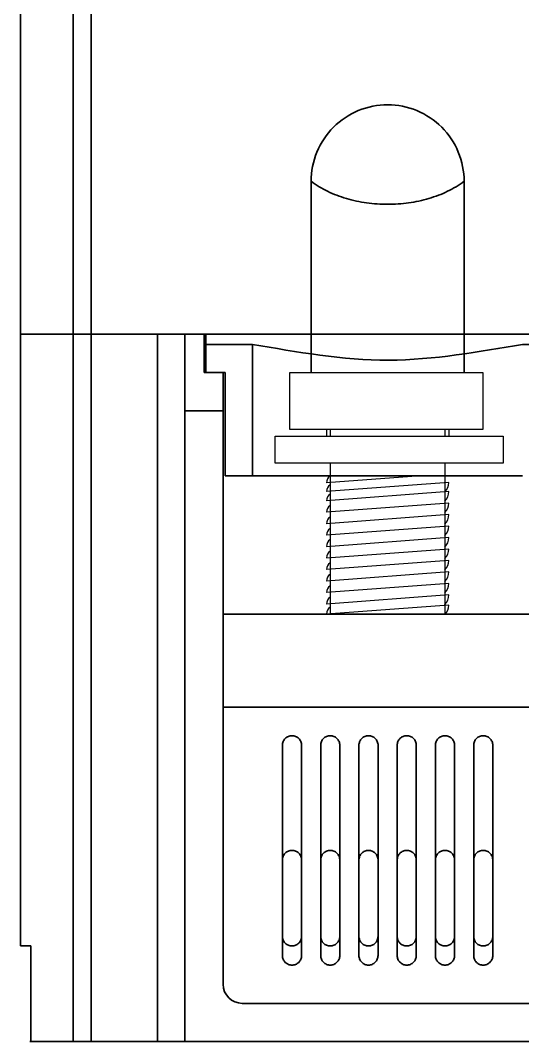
# Model space of a CAD drawing. Header units: millimetres. Extents: x 25 to 865, y 44 to 1047.
# Drawn here: x 712.2 to 738.4, y 398.8 to 452.2 of the extents above; entities that cross this region are included whole.
import ezdxf

# ---------------------------------------------------------------- set-up
doc = ezdxf.new("R2010")
doc.units = ezdxf.units.MM
for name, color, linetype in [('3', 3, 'Continuous'), ('4', 133, 'Continuous'), ('55', 5, 'Continuous')]:
    doc.layers.add(name, color=color, linetype=linetype)

msp = doc.modelspace()

# ---------------------------------------------------------------- linework, layer by layer
at = {"color": 0, "linetype": 'ByBlock', "lineweight": 35}
for p, q in [((712.181, 435.757), (712.181, 488.457)), ((714.942, 398.757), (714.942, 488.457)), ((715.886, 398.757), (715.886, 488.457)), ((727.381, 433.757), (727.381, 443.757)), ((735.381, 433.757), (735.381, 443.757)), ((792.181, 435.757), (712.181, 435.757)), ((779.681, 435.757), (724.681, 435.757))]:
    msp.add_line(p, q, dxfattribs=at)
for points, knots in [([(727.381, 443.757), (727.381, 444.278), (727.589, 445.329), (728.479, 446.659), (729.808, 447.549), (730.86, 447.757), (731.381, 447.757)], [0, 0, 0, 0, 1.560723, 3.121445, 4.682168, 6.24289, 6.24289, 6.24289, 6.24289]), ([(731.381, 447.757), (731.901, 447.757), (732.953, 447.549), (734.282, 446.659), (735.172, 445.329), (735.381, 444.278), (735.381, 443.757)], [0, 0, 0, 0, 1.560723, 3.121445, 4.682168, 6.24289, 6.24289, 6.24289, 6.24289]), ([(727.381, 443.757), (727.65, 443.555), (728.243, 443.199), (729.226, 442.827), (730.284, 442.605), (731.381, 442.531), (732.477, 442.605), (733.535, 442.827), (734.518, 443.199), (735.111, 443.555), (735.381, 443.757)], [0, 0, 0, 0, 1.012314, 2.059029, 3.140808, 4.242998, 5.345189, 6.426967, 7.473683, 8.485997, 8.485997, 8.485997, 8.485997])]:
    msp.add_open_spline(points, degree=3, knots=knots, dxfattribs=at)
at = {"layer": '3', "color": 0, "linetype": 'ByBlock', "lineweight": 35}
for p, q in [((721.881, 435.757), (721.881, 435.221)), ((721.881, 435.757), (782.481, 435.757)), ((724.323, 435.221), (721.881, 435.221)), ((721.881, 435.221), (721.881, 433.757)), ((724.323, 428.358), (724.323, 435.221)), ((745.123, 435.221), (738.438, 435.221)), ((722.781, 433.757), (722.881, 433.757)), ((722.881, 433.757), (722.881, 428.358)), ((722.881, 428.358), (724.323, 428.358))]:
    msp.add_line(p, q, dxfattribs=at)
at = {"layer": '3'}
for p, q in [((726.275, 433.757), (736.356, 433.757)), ((726.275, 430.771), (726.275, 433.757)), ((736.356, 433.757), (736.356, 430.771)), ((736.356, 430.771), (726.275, 430.771)), ((728.181, 430.771), (728.181, 430.43)), ((728.381, 430.771), (728.381, 430.43)), ((734.381, 430.771), (734.381, 430.43)), ((734.581, 430.771), (734.581, 430.43)), ((728.381, 429.016), (728.381, 421.107)), ((734.381, 429.016), (734.381, 421.107)), ((733.124, 428.358), (728.181, 427.987)), ((734.581, 428.002), (728.181, 427.522)), ((734.581, 427.522), (728.181, 427.042)), ((734.581, 426.922), (728.181, 426.442)), ((734.581, 426.322), (728.181, 425.842)), ((734.581, 425.722), (728.181, 425.242)), ((734.581, 425.122), (728.181, 424.642)), ((734.581, 424.522), (728.181, 424.042)), ((734.581, 423.922), (728.181, 423.442)), ((734.581, 423.322), (728.181, 422.842)), ((734.581, 422.722), (728.181, 422.242)), ((734.581, 422.122), (728.181, 421.642)), ((734.581, 421.587), (728.181, 421.107))]:
    msp.add_line(p, q, dxfattribs=at)
msp.add_lwpolyline([(725.496, 430.43), (737.425, 430.43), (737.425, 429.016), (725.496, 429.016)], close=True, dxfattribs=at)
for centre, radius, start, end in [((728.595, 427.987), 0.414, 121.1623, 180), ((728.595, 427.522), 0.414, 121.1623, 180), ((733.887, 428.002), 0.693, 314.352, 0), ((728.595, 427.042), 0.414, 121.1623, 180), ((733.887, 427.522), 0.693, 314.352, 0), ((728.595, 426.442), 0.414, 121.1623, 180), ((733.887, 426.922), 0.693, 314.352, 0), ((733.887, 426.322), 0.693, 314.352, 0), ((728.595, 425.842), 0.414, 121.1623, 180), ((733.887, 425.722), 0.693, 314.352, 0), ((728.595, 425.242), 0.414, 121.1623, 180), ((728.595, 424.657), 0.414, 121.1623, 180), ((733.887, 425.122), 0.693, 314.352, 0), ((728.595, 424.057), 0.414, 121.1623, 180), ((733.887, 424.522), 0.693, 314.352, 0), ((728.595, 423.442), 0.414, 121.1623, 180), ((733.887, 423.922), 0.693, 314.352, 0), ((728.595, 422.842), 0.414, 121.1623, 180), ((733.887, 423.322), 0.693, 314.352, 0), ((728.595, 422.242), 0.414, 121.1623, 180), ((733.887, 422.722), 0.693, 314.352, 0), ((728.595, 421.642), 0.414, 121.1623, 180), ((733.887, 422.122), 0.693, 314.352, 0), ((728.595, 421.122), 0.414, 121.1623, 180), ((733.887, 421.587), 0.693, 314.352, 0)]:
    msp.add_arc(centre, radius, start, end, dxfattribs=at)
at = {"layer": '3', "color": 0, "linetype": 'ByBlock', "lineweight": 35}
msp.add_open_spline([(738.438, 435.221), (736.149, 434.839), (733.827, 434.408), (729.026, 434.398), (726.626, 434.837), (724.323, 435.221)], degree=3, knots=[0, 0, 0, 0, 0.5, 0.5, 1, 1, 1, 1], dxfattribs=at)
msp.add_rational_spline([(724.323, 428.358), (728.965, 428.358), (733.796, 428.358), (738.438, 428.358)], [0.989961183242, 0.963981359512, 0.963981359512, 0.989961183242], degree=3, dxfattribs=at)
at = {"layer": '4', "color": 0, "linetype": 'ByBlock', "lineweight": 35}
for p, q in [((712.181, 435.757), (712.181, 403.757)), ((712.181, 435.757), (719.345, 435.757)), ((719.345, 398.757), (719.345, 435.757)), ((719.345, 435.757), (720.781, 435.757)), ((720.781, 435.757), (720.781, 431.757)), ((720.781, 435.757), (721.781, 435.757)), ((721.781, 435.757), (721.781, 433.757)), ((721.781, 435.757), (721.881, 435.757)), ((722.781, 433.757), (721.781, 433.757)), ((722.781, 431.757), (722.781, 433.757)), ((720.781, 431.757), (720.781, 398.757)), ((720.781, 431.757), (722.781, 431.757)), ((722.781, 431.757), (722.781, 401.757)), ((725.881, 403.257), (725.881, 414.257)), ((726.881, 414.257), (726.881, 403.257)), ((727.881, 403.257), (727.881, 414.257)), ((728.881, 414.257), (728.881, 403.257)), ((729.881, 403.257), (729.881, 414.257)), ((730.881, 414.257), (730.881, 403.257)), ((731.881, 403.257), (731.881, 414.257)), ((732.881, 414.257), (732.881, 403.257)), ((733.881, 403.257), (733.881, 414.257)), ((734.881, 414.257), (734.881, 403.257)), ((735.881, 403.257), (735.881, 414.257)), ((736.881, 414.257), (736.881, 403.257)), ((712.718, 403.757), (712.181, 403.757)), ((723.781, 400.757), (738.981, 400.757)), ((719.345, 398.757), (712.731, 398.757)), ((720.781, 398.757), (719.345, 398.757)), ((783.581, 398.757), (720.781, 398.757))]:
    msp.add_line(p, q, dxfattribs=at)
at = {"layer": '4', "color": 0, "linetype": 'ByBlock', "lineweight": 35, "extrusion": (0, 0, -1)}
msp.add_arc((-723.781, 401.757), 1, 270, 0, dxfattribs=at)
at = {"layer": '4', "color": 0, "linetype": 'ByBlock', "lineweight": 35}
for points in [[(722.781, 421.107), (728.396, 421.107), (734.365, 421.107), (739.981, 421.107)], [(739.981, 416.257), (734.365, 416.257), (728.396, 416.257), (722.781, 416.257)]]:
    msp.add_rational_spline(points, [1, 0.960635087259, 0.960635087259, 1], degree=3, dxfattribs=at)
for points, knots in [([(726.881, 414.257), (726.881, 414.291), (726.877, 414.324), (726.864, 414.388), (726.854, 414.42), (726.829, 414.481), (726.813, 414.51), (726.776, 414.565), (726.755, 414.59), (726.685, 414.659), (726.629, 414.696), (726.539, 414.733), (726.508, 414.742), (726.444, 414.754), (726.412, 414.757), (726.348, 414.757), (726.315, 414.754), (726.252, 414.741), (726.221, 414.732), (726.161, 414.708), (726.132, 414.692), (726.078, 414.657), (726.053, 414.636), (726.006, 414.59), (725.985, 414.565), (725.948, 414.511), (725.932, 414.481), (725.907, 414.42), (725.897, 414.389), (725.884, 414.324), (725.881, 414.291), (725.881, 414.257)], [0, 0, 0, 0, 0.0625, 0.0625, 0.125, 0.125, 0.1875, 0.1875, 0.25, 0.25, 0.375, 0.375, 0.4375, 0.4375, 0.5, 0.5, 0.5625, 0.5625, 0.625, 0.625, 0.6875, 0.6875, 0.75, 0.75, 0.8125, 0.8125, 0.875, 0.875, 0.9375, 0.9375, 1, 1, 1, 1]), ([(728.881, 414.257), (728.881, 414.291), (728.877, 414.323), (728.864, 414.387), (728.855, 414.419), (728.829, 414.48), (728.814, 414.509), (728.778, 414.563), (728.756, 414.589), (728.687, 414.658), (728.631, 414.695), (728.511, 414.744), (728.445, 414.757), (728.348, 414.757), (728.315, 414.754), (728.251, 414.741), (728.22, 414.732), (728.16, 414.707), (728.131, 414.692), (728.077, 414.656), (728.051, 414.635), (728.005, 414.589), (727.984, 414.563), (727.947, 414.509), (727.932, 414.48), (727.906, 414.419), (727.897, 414.388), (727.884, 414.324), (727.881, 414.291), (727.881, 414.257)], [0, 0, 0, 0, 0.0625, 0.0625, 0.125, 0.125, 0.1875, 0.1875, 0.25, 0.25, 0.375, 0.375, 0.5, 0.5, 0.5625, 0.5625, 0.625, 0.625, 0.6875, 0.6875, 0.75, 0.75, 0.8125, 0.8125, 0.875, 0.875, 0.9375, 0.9375, 1, 1, 1, 1]), ([(730.881, 414.257), (730.881, 414.29), (730.877, 414.323), (730.865, 414.387), (730.855, 414.419), (730.83, 414.479), (730.814, 414.508), (730.778, 414.562), (730.757, 414.588), (730.688, 414.657), (730.632, 414.694), (730.512, 414.744), (730.446, 414.757), (730.348, 414.757), (730.315, 414.754), (730.251, 414.741), (730.22, 414.732), (730.159, 414.707), (730.13, 414.691), (730.076, 414.655), (730.051, 414.634), (730.004, 414.588), (729.983, 414.563), (729.947, 414.508), (729.931, 414.479), (729.906, 414.419), (729.897, 414.387), (729.884, 414.323), (729.881, 414.29), (729.881, 414.257)], [0, 0, 0, 0, 0.0625, 0.0625, 0.125, 0.125, 0.1875, 0.1875, 0.25, 0.25, 0.375, 0.375, 0.5, 0.5, 0.5625, 0.5625, 0.625, 0.625, 0.6875, 0.6875, 0.75, 0.75, 0.8125, 0.8125, 0.875, 0.875, 0.9375, 0.9375, 1, 1, 1, 1]), ([(732.881, 414.257), (732.881, 414.29), (732.877, 414.323), (732.865, 414.387), (732.855, 414.419), (732.83, 414.479), (732.814, 414.508), (732.778, 414.562), (732.757, 414.588), (732.688, 414.657), (732.632, 414.695), (732.512, 414.744), (732.446, 414.757), (732.348, 414.757), (732.315, 414.754), (732.251, 414.741), (732.22, 414.732), (732.159, 414.707), (732.13, 414.691), (732.076, 414.655), (732.051, 414.634), (732.004, 414.588), (731.983, 414.562), (731.947, 414.508), (731.931, 414.479), (731.906, 414.419), (731.897, 414.387), (731.884, 414.323), (731.881, 414.29), (731.881, 414.257)], [0, 0, 0, 0, 0.0625, 0.0625, 0.125, 0.125, 0.1875, 0.1875, 0.25, 0.25, 0.375, 0.375, 0.5, 0.5, 0.5625, 0.5625, 0.625, 0.625, 0.6875, 0.6875, 0.75, 0.75, 0.8125, 0.8125, 0.875, 0.875, 0.9375, 0.9375, 1, 1, 1, 1]), ([(734.881, 414.257), (734.881, 414.291), (734.877, 414.323), (734.864, 414.387), (734.855, 414.419), (734.829, 414.48), (734.814, 414.509), (734.777, 414.563), (734.756, 414.589), (734.687, 414.658), (734.631, 414.695), (734.511, 414.744), (734.446, 414.757), (734.348, 414.757), (734.315, 414.754), (734.252, 414.742), (734.221, 414.732), (734.16, 414.707), (734.131, 414.692), (734.077, 414.656), (734.051, 414.635), (734.005, 414.589), (733.984, 414.563), (733.947, 414.509), (733.932, 414.48), (733.906, 414.419), (733.897, 414.388), (733.884, 414.324), (733.881, 414.29), (733.881, 414.257)], [0, 0, 0, 0, 0.0625, 0.0625, 0.125, 0.125, 0.1875, 0.1875, 0.25, 0.25, 0.375, 0.375, 0.5, 0.5, 0.5625, 0.5625, 0.625, 0.625, 0.6875, 0.6875, 0.75, 0.75, 0.8125, 0.8125, 0.875, 0.875, 0.9375, 0.9375, 1, 1, 1, 1]), ([(736.881, 414.257), (736.881, 414.291), (736.877, 414.324), (736.864, 414.388), (736.854, 414.42), (736.829, 414.481), (736.813, 414.51), (736.776, 414.565), (736.755, 414.59), (736.686, 414.659), (736.63, 414.695), (736.54, 414.732), (736.509, 414.742), (736.446, 414.754), (736.414, 414.757), (736.349, 414.757), (736.316, 414.754), (736.253, 414.742), (736.222, 414.733), (736.162, 414.708), (736.133, 414.693), (736.078, 414.657), (736.053, 414.636), (736.006, 414.59), (735.985, 414.565), (735.948, 414.511), (735.932, 414.481), (735.907, 414.42), (735.897, 414.389), (735.884, 414.324), (735.881, 414.291), (735.881, 414.257)], [0, 0, 0, 0, 0.0625, 0.0625, 0.125, 0.125, 0.1875, 0.1875, 0.25, 0.25, 0.375, 0.375, 0.4375, 0.4375, 0.5, 0.5, 0.5625, 0.5625, 0.625, 0.625, 0.6875, 0.6875, 0.75, 0.75, 0.8125, 0.8125, 0.875, 0.875, 0.9375, 0.9375, 1, 1, 1, 1]), ([(725.881, 408.257), (725.881, 408.291), (725.884, 408.324), (725.897, 408.389), (725.907, 408.42), (725.932, 408.481), (725.948, 408.511), (725.985, 408.565), (726.006, 408.59), (726.053, 408.636), (726.078, 408.657), (726.132, 408.692), (726.161, 408.707), (726.221, 408.732), (726.251, 408.741), (726.315, 408.754), (726.347, 408.757), (726.412, 408.757), (726.444, 408.754), (726.507, 408.742), (726.539, 408.733), (726.629, 408.696), (726.685, 408.66), (726.755, 408.591), (726.776, 408.565), (726.813, 408.511), (726.829, 408.482), (726.854, 408.421), (726.864, 408.389), (726.877, 408.324), (726.881, 408.291), (726.881, 408.257)], [0, 0, 0, 0, 0.0625, 0.0625, 0.125, 0.125, 0.1875, 0.1875, 0.25, 0.25, 0.3125, 0.3125, 0.375, 0.375, 0.4375, 0.4375, 0.5, 0.5, 0.5625, 0.5625, 0.625, 0.625, 0.75, 0.75, 0.8125, 0.8125, 0.875, 0.875, 0.9375, 0.9375, 1, 1, 1, 1]), ([(727.881, 408.257), (727.881, 408.29), (727.884, 408.324), (727.897, 408.388), (727.906, 408.419), (727.932, 408.48), (727.947, 408.509), (727.984, 408.563), (728.004, 408.588), (728.051, 408.635), (728.076, 408.655), (728.13, 408.691), (728.159, 408.707), (728.22, 408.732), (728.251, 408.741), (728.314, 408.754), (728.347, 408.757), (728.445, 408.757), (728.51, 408.744), (728.631, 408.695), (728.687, 408.658), (728.756, 408.589), (728.777, 408.563), (728.814, 408.509), (728.829, 408.48), (728.855, 408.419), (728.864, 408.387), (728.877, 408.323), (728.881, 408.291), (728.881, 408.257)], [0, 0, 0, 0, 0.0625, 0.0625, 0.125, 0.125, 0.1875, 0.1875, 0.25, 0.25, 0.3125, 0.3125, 0.375, 0.375, 0.4375, 0.4375, 0.5, 0.5, 0.625, 0.625, 0.75, 0.75, 0.8125, 0.8125, 0.875, 0.875, 0.9375, 0.9375, 1, 1, 1, 1]), ([(729.881, 408.257), (729.881, 408.29), (729.884, 408.323), (729.897, 408.387), (729.906, 408.419), (729.931, 408.479), (729.947, 408.508), (729.983, 408.562), (730.004, 408.588), (730.05, 408.634), (730.076, 408.655), (730.13, 408.691), (730.159, 408.707), (730.219, 408.732), (730.251, 408.741), (730.315, 408.754), (730.348, 408.757), (730.445, 408.757), (730.511, 408.744), (730.632, 408.695), (730.688, 408.657), (730.757, 408.588), (730.778, 408.562), (730.814, 408.508), (730.83, 408.479), (730.855, 408.419), (730.865, 408.387), (730.877, 408.323), (730.881, 408.29), (730.881, 408.257)], [0, 0, 0, 0, 0.0625, 0.0625, 0.125, 0.125, 0.1875, 0.1875, 0.25, 0.25, 0.3125, 0.3125, 0.375, 0.375, 0.4375, 0.4375, 0.5, 0.5, 0.625, 0.625, 0.75, 0.75, 0.8125, 0.8125, 0.875, 0.875, 0.9375, 0.9375, 1, 1, 1, 1]), ([(731.881, 408.257), (731.881, 408.29), (731.884, 408.323), (731.897, 408.387), (731.906, 408.419), (731.931, 408.479), (731.947, 408.508), (731.983, 408.562), (732.004, 408.588), (732.073, 408.657), (732.129, 408.694), (732.249, 408.744), (732.315, 408.757), (732.413, 408.757), (732.446, 408.754), (732.51, 408.741), (732.541, 408.732), (732.602, 408.707), (732.631, 408.691), (732.685, 408.655), (732.71, 408.635), (732.757, 408.588), (732.778, 408.563), (732.814, 408.509), (732.83, 408.479), (732.855, 408.419), (732.864, 408.388), (732.877, 408.323), (732.881, 408.29), (732.881, 408.257)], [0, 0, 0, 0, 0.0625, 0.0625, 0.125, 0.125, 0.1875, 0.1875, 0.25, 0.25, 0.375, 0.375, 0.5, 0.5, 0.5625, 0.5625, 0.625, 0.625, 0.6875, 0.6875, 0.75, 0.75, 0.8125, 0.8125, 0.875, 0.875, 0.9375, 0.9375, 1, 1, 1, 1]), ([(733.881, 408.257), (733.881, 408.291), (733.884, 408.323), (733.897, 408.387), (733.906, 408.419), (733.932, 408.48), (733.947, 408.509), (733.984, 408.563), (734.005, 408.589), (734.074, 408.658), (734.13, 408.695), (734.25, 408.744), (734.316, 408.757), (734.413, 408.757), (734.446, 408.754), (734.51, 408.741), (734.541, 408.732), (734.601, 408.707), (734.63, 408.692), (734.684, 408.656), (734.71, 408.635), (734.757, 408.589), (734.777, 408.563), (734.814, 408.509), (734.829, 408.48), (734.855, 408.419), (734.864, 408.388), (734.877, 408.324), (734.881, 408.291), (734.881, 408.257)], [0, 0, 0, 0, 0.0625, 0.0625, 0.125, 0.125, 0.1875, 0.1875, 0.25, 0.25, 0.375, 0.375, 0.5, 0.5, 0.5625, 0.5625, 0.625, 0.625, 0.6875, 0.6875, 0.75, 0.75, 0.8125, 0.8125, 0.875, 0.875, 0.9375, 0.9375, 1, 1, 1, 1]), ([(735.881, 408.257), (735.881, 408.291), (735.884, 408.324), (735.897, 408.388), (735.907, 408.421), (735.932, 408.482), (735.948, 408.51), (735.985, 408.565), (736.006, 408.591), (736.076, 408.659), (736.132, 408.696), (736.222, 408.733), (736.254, 408.742), (736.317, 408.754), (736.349, 408.757), (736.414, 408.757), (736.446, 408.754), (736.509, 408.741), (736.54, 408.732), (736.6, 408.708), (736.629, 408.692), (736.683, 408.657), (736.708, 408.636), (736.779, 408.567), (736.816, 408.512), (736.854, 408.42), (736.864, 408.389), (736.877, 408.324), (736.881, 408.291), (736.881, 408.257)], [0, 0, 0, 0, 0.0625, 0.0625, 0.125, 0.125, 0.1875, 0.1875, 0.25, 0.25, 0.375, 0.375, 0.4375, 0.4375, 0.5, 0.5, 0.5625, 0.5625, 0.625, 0.625, 0.6875, 0.6875, 0.75, 0.75, 0.875, 0.875, 0.9375, 0.9375, 1, 1, 1, 1]), ([(725.881, 404.257), (725.881, 404.224), (725.884, 404.191), (725.897, 404.126), (725.907, 404.094), (725.932, 404.033), (725.948, 404.004), (725.985, 403.95), (726.006, 403.924), (726.076, 403.856), (726.131, 403.819), (726.22, 403.783), (726.252, 403.773), (726.315, 403.761), (726.347, 403.757), (726.412, 403.757), (726.444, 403.76), (726.508, 403.773), (726.539, 403.782), (726.599, 403.806), (726.628, 403.822), (726.682, 403.857), (726.708, 403.878), (726.755, 403.924), (726.776, 403.949), (726.813, 404.004), (726.829, 404.033), (726.854, 404.094), (726.864, 404.126), (726.877, 404.19), (726.881, 404.224), (726.881, 404.257)], [0, 0, 0, 0, 0.0625, 0.0625, 0.125, 0.125, 0.1875, 0.1875, 0.25, 0.25, 0.375, 0.375, 0.4375, 0.4375, 0.5, 0.5, 0.5625, 0.5625, 0.625, 0.625, 0.6875, 0.6875, 0.75, 0.75, 0.8125, 0.8125, 0.875, 0.875, 0.9375, 0.9375, 1, 1, 1, 1]), ([(727.881, 404.257), (727.881, 404.224), (727.884, 404.192), (727.897, 404.127), (727.906, 404.095), (727.932, 404.035), (727.947, 404.006), (727.984, 403.952), (728.005, 403.926), (728.074, 403.857), (728.13, 403.82), (728.249, 403.77), (728.315, 403.757), (728.412, 403.757), (728.445, 403.76), (728.509, 403.773), (728.54, 403.782), (728.601, 403.807), (728.63, 403.823), (728.684, 403.859), (728.709, 403.879), (728.756, 403.926), (728.777, 403.951), (728.814, 404.005), (728.829, 404.035), (728.855, 404.095), (728.864, 404.127), (728.877, 404.191), (728.881, 404.224), (728.881, 404.257)], [0, 0, 0, 0, 0.0625, 0.0625, 0.125, 0.125, 0.1875, 0.1875, 0.25, 0.25, 0.375, 0.375, 0.5, 0.5, 0.5625, 0.5625, 0.625, 0.625, 0.6875, 0.6875, 0.75, 0.75, 0.8125, 0.8125, 0.875, 0.875, 0.9375, 0.9375, 1, 1, 1, 1]), ([(729.881, 404.257), (729.881, 404.224), (729.884, 404.192), (729.897, 404.128), (729.906, 404.096), (729.931, 404.036), (729.947, 404.007), (729.983, 403.952), (730.004, 403.927), (730.073, 403.858), (730.129, 403.82), (730.249, 403.771), (730.315, 403.757), (730.413, 403.757), (730.446, 403.761), (730.51, 403.773), (730.541, 403.783), (730.602, 403.808), (730.631, 403.823), (730.685, 403.859), (730.71, 403.88), (730.757, 403.927), (730.778, 403.952), (730.814, 404.006), (730.83, 404.035), (730.855, 404.096), (730.864, 404.127), (730.877, 404.191), (730.881, 404.224), (730.881, 404.257)], [0, 0, 0, 0, 0.0625, 0.0625, 0.125, 0.125, 0.1875, 0.1875, 0.25, 0.25, 0.375, 0.375, 0.5, 0.5, 0.5625, 0.5625, 0.625, 0.625, 0.6875, 0.6875, 0.75, 0.75, 0.8125, 0.8125, 0.875, 0.875, 0.9375, 0.9375, 1, 1, 1, 1]), ([(731.881, 404.257), (731.881, 404.224), (731.884, 404.192), (731.897, 404.128), (731.906, 404.096), (731.931, 404.036), (731.947, 404.007), (731.983, 403.952), (732.004, 403.927), (732.073, 403.858), (732.129, 403.82), (732.249, 403.77), (732.315, 403.757), (732.413, 403.757), (732.446, 403.761), (732.51, 403.773), (732.541, 403.783), (732.602, 403.808), (732.631, 403.823), (732.685, 403.86), (732.71, 403.88), (732.757, 403.927), (732.778, 403.952), (732.814, 404.006), (732.83, 404.035), (732.855, 404.096), (732.864, 404.127), (732.877, 404.191), (732.881, 404.224), (732.881, 404.257)], [0, 0, 0, 0, 0.0625, 0.0625, 0.125, 0.125, 0.1875, 0.1875, 0.25, 0.25, 0.375, 0.375, 0.5, 0.5, 0.5625, 0.5625, 0.625, 0.625, 0.6875, 0.6875, 0.75, 0.75, 0.8125, 0.8125, 0.875, 0.875, 0.9375, 0.9375, 1, 1, 1, 1]), ([(733.881, 404.257), (733.881, 404.224), (733.884, 404.192), (733.897, 404.127), (733.906, 404.095), (733.932, 404.035), (733.947, 404.006), (733.984, 403.952), (734.005, 403.926), (734.074, 403.857), (734.13, 403.82), (734.25, 403.77), (734.316, 403.757), (734.413, 403.757), (734.446, 403.761), (734.51, 403.773), (734.541, 403.783), (734.601, 403.808), (734.631, 403.823), (734.685, 403.859), (734.71, 403.88), (734.757, 403.926), (734.777, 403.951), (734.814, 404.005), (734.829, 404.035), (734.855, 404.095), (734.864, 404.127), (734.877, 404.191), (734.881, 404.224), (734.881, 404.257)], [0, 0, 0, 0, 0.0625, 0.0625, 0.125, 0.125, 0.1875, 0.1875, 0.25, 0.25, 0.375, 0.375, 0.5, 0.5, 0.5625, 0.5625, 0.625, 0.625, 0.6875, 0.6875, 0.75, 0.75, 0.8125, 0.8125, 0.875, 0.875, 0.9375, 0.9375, 1, 1, 1, 1]), ([(735.881, 404.257), (735.881, 404.224), (735.884, 404.191), (735.897, 404.126), (735.907, 404.094), (735.932, 404.033), (735.948, 404.004), (735.985, 403.95), (736.006, 403.924), (736.076, 403.855), (736.132, 403.819), (736.222, 403.782), (736.253, 403.773), (736.317, 403.76), (736.349, 403.757), (736.414, 403.757), (736.446, 403.761), (736.509, 403.773), (736.54, 403.782), (736.6, 403.807), (736.629, 403.822), (736.683, 403.858), (736.708, 403.878), (736.779, 403.948), (736.816, 404.003), (736.854, 404.094), (736.864, 404.126), (736.877, 404.19), (736.881, 404.224), (736.881, 404.257)], [0, 0, 0, 0, 0.0625, 0.0625, 0.125, 0.125, 0.1875, 0.1875, 0.25, 0.25, 0.375, 0.375, 0.4375, 0.4375, 0.5, 0.5, 0.5625, 0.5625, 0.625, 0.625, 0.6875, 0.6875, 0.75, 0.75, 0.875, 0.875, 0.9375, 0.9375, 1, 1, 1, 1]), ([(725.881, 403.257), (725.881, 403.224), (725.884, 403.191), (725.897, 403.126), (725.907, 403.094), (725.932, 403.033), (725.948, 403.005), (725.985, 402.95), (726.006, 402.925), (726.075, 402.856), (726.131, 402.819), (726.22, 402.783), (726.252, 402.773), (726.315, 402.761), (726.347, 402.757), (726.412, 402.757), (726.445, 402.76), (726.508, 402.773), (726.539, 402.782), (726.599, 402.806), (726.628, 402.822), (726.683, 402.858), (726.708, 402.878), (726.755, 402.924), (726.776, 402.95), (726.813, 403.004), (726.829, 403.033), (726.854, 403.094), (726.864, 403.126), (726.877, 403.19), (726.881, 403.224), (726.881, 403.257)], [0, 0, 0, 0, 0.0625, 0.0625, 0.125, 0.125, 0.1875, 0.1875, 0.25, 0.25, 0.375, 0.375, 0.4375, 0.4375, 0.5, 0.5, 0.5625, 0.5625, 0.625, 0.625, 0.6875, 0.6875, 0.75, 0.75, 0.8125, 0.8125, 0.875, 0.875, 0.9375, 0.9375, 1, 1, 1, 1]), ([(727.881, 403.257), (727.881, 403.224), (727.884, 403.192), (727.897, 403.127), (727.906, 403.096), (727.932, 403.035), (727.947, 403.006), (727.983, 402.952), (728.005, 402.926), (728.074, 402.857), (728.13, 402.82), (728.219, 402.783), (728.251, 402.773), (728.315, 402.761), (728.347, 402.757), (728.412, 402.757), (728.445, 402.76), (728.509, 402.773), (728.54, 402.782), (728.601, 402.807), (728.63, 402.823), (728.684, 402.859), (728.71, 402.879), (728.756, 402.926), (728.777, 402.951), (728.814, 403.005), (728.829, 403.035), (728.855, 403.095), (728.864, 403.127), (728.877, 403.191), (728.881, 403.224), (728.881, 403.257)], [0, 0, 0, 0, 0.0625, 0.0625, 0.125, 0.125, 0.1875, 0.1875, 0.25, 0.25, 0.375, 0.375, 0.4375, 0.4375, 0.5, 0.5, 0.5625, 0.5625, 0.625, 0.625, 0.6875, 0.6875, 0.75, 0.75, 0.8125, 0.8125, 0.875, 0.875, 0.9375, 0.9375, 1, 1, 1, 1]), ([(729.881, 403.257), (729.881, 403.224), (729.884, 403.192), (729.897, 403.128), (729.906, 403.096), (729.931, 403.036), (729.947, 403.007), (729.983, 402.952), (730.004, 402.927), (730.073, 402.858), (730.129, 402.82), (730.249, 402.771), (730.315, 402.757), (730.413, 402.757), (730.446, 402.761), (730.51, 402.773), (730.541, 402.783), (730.602, 402.808), (730.631, 402.823), (730.685, 402.859), (730.71, 402.88), (730.757, 402.927), (730.778, 402.952), (730.814, 403.006), (730.83, 403.035), (730.855, 403.096), (730.864, 403.127), (730.877, 403.191), (730.881, 403.224), (730.881, 403.257)], [0, 0, 0, 0, 0.0625, 0.0625, 0.125, 0.125, 0.1875, 0.1875, 0.25, 0.25, 0.375, 0.375, 0.5, 0.5, 0.5625, 0.5625, 0.625, 0.625, 0.6875, 0.6875, 0.75, 0.75, 0.8125, 0.8125, 0.875, 0.875, 0.9375, 0.9375, 1, 1, 1, 1]), ([(731.881, 403.257), (731.881, 403.224), (731.884, 403.192), (731.897, 403.128), (731.906, 403.096), (731.931, 403.035), (731.947, 403.007), (731.983, 402.952), (732.004, 402.926), (732.074, 402.857), (732.129, 402.82), (732.25, 402.77), (732.316, 402.757), (732.413, 402.757), (732.447, 402.761), (732.511, 402.773), (732.542, 402.783), (732.602, 402.808), (732.631, 402.824), (732.686, 402.86), (732.711, 402.88), (732.757, 402.927), (732.778, 402.952), (732.814, 403.006), (732.83, 403.036), (732.855, 403.096), (732.864, 403.127), (732.877, 403.191), (732.881, 403.224), (732.881, 403.257)], [0, 0, 0, 0, 0.0625, 0.0625, 0.125, 0.125, 0.1875, 0.1875, 0.25, 0.25, 0.375, 0.375, 0.5, 0.5, 0.5625, 0.5625, 0.625, 0.625, 0.6875, 0.6875, 0.75, 0.75, 0.8125, 0.8125, 0.875, 0.875, 0.9375, 0.9375, 1, 1, 1, 1]), ([(733.881, 403.257), (733.881, 403.224), (733.884, 403.191), (733.897, 403.127), (733.906, 403.095), (733.932, 403.035), (733.947, 403.006), (733.984, 402.951), (734.005, 402.926), (734.074, 402.857), (734.13, 402.82), (734.251, 402.77), (734.316, 402.757), (734.414, 402.757), (734.447, 402.761), (734.51, 402.773), (734.541, 402.783), (734.602, 402.808), (734.631, 402.823), (734.685, 402.859), (734.71, 402.88), (734.757, 402.926), (734.778, 402.952), (734.814, 403.006), (734.83, 403.035), (734.855, 403.096), (734.864, 403.127), (734.877, 403.191), (734.881, 403.224), (734.881, 403.257)], [0, 0, 0, 0, 0.0625, 0.0625, 0.125, 0.125, 0.1875, 0.1875, 0.25, 0.25, 0.375, 0.375, 0.5, 0.5, 0.5625, 0.5625, 0.625, 0.625, 0.6875, 0.6875, 0.75, 0.75, 0.8125, 0.8125, 0.875, 0.875, 0.9375, 0.9375, 1, 1, 1, 1]), ([(735.881, 403.257), (735.881, 403.224), (735.884, 403.191), (735.897, 403.126), (735.907, 403.094), (735.932, 403.033), (735.948, 403.004), (735.985, 402.95), (736.006, 402.924), (736.076, 402.855), (736.132, 402.819), (736.222, 402.782), (736.254, 402.773), (736.317, 402.76), (736.349, 402.757), (736.414, 402.757), (736.446, 402.761), (736.51, 402.773), (736.541, 402.783), (736.601, 402.807), (736.63, 402.823), (736.683, 402.858), (736.709, 402.879), (736.755, 402.925), (736.776, 402.95), (736.813, 403.004), (736.829, 403.033), (736.854, 403.094), (736.864, 403.126), (736.877, 403.19), (736.881, 403.224), (736.881, 403.257)], [0, 0, 0, 0, 0.0625, 0.0625, 0.125, 0.125, 0.1875, 0.1875, 0.25, 0.25, 0.375, 0.375, 0.4375, 0.4375, 0.5, 0.5, 0.5625, 0.5625, 0.625, 0.625, 0.6875, 0.6875, 0.75, 0.75, 0.8125, 0.8125, 0.875, 0.875, 0.9375, 0.9375, 1, 1, 1, 1])]:
    msp.add_open_spline(points, degree=3, knots=knots, dxfattribs=at)
msp.add_open_spline([(712.718, 403.757), (712.722, 402.091), (712.727, 400.424), (712.731, 398.757)], degree=3, dxfattribs=at)
at = {"layer": '55', "color": 0, "linetype": 'ByBlock', "lineweight": 35}
for p, q in [((721.88, 435.08), (721.78, 435.08)), ((721.881, 435.076), (721.78, 435.076)), ((712.732, 398.757), (712.68, 398.757))]:
    msp.add_line(p, q, dxfattribs=at)
msp.add_arc((723.481, 432.457), 2.25, 135.328, 139.0762, dxfattribs=at)
msp.add_open_spline([(721.875, 434.164), (721.836, 434.149), (721.799, 434.134), (721.763, 434.118)], degree=3, dxfattribs=at)

doc.saveas('drawing.dxf')
